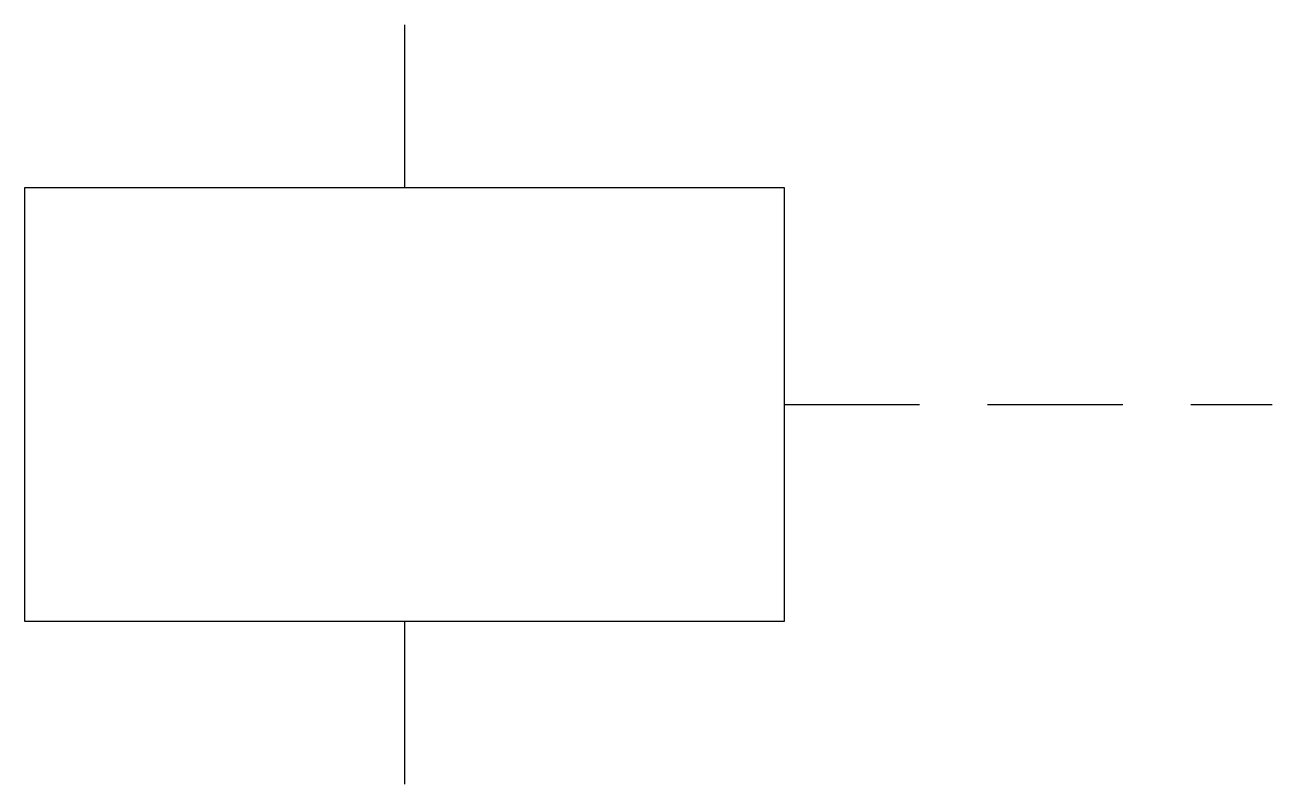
# Model space of a CAD drawing. Extents: x 3328.5 to 3340, y 1866.5 to 1873.5.
import ezdxf

# ---------------------------------------------------------------- set-up
doc = ezdxf.new("R2010")
doc.units = 0
doc.header["$LTSCALE"] = 10
doc.header["$MEASUREMENT"] = 0
doc.linetypes.add('DASHEDX2', pattern=[1.5, 1, -0.5])
doc.layers.get('0').update_dxf_attribs({"linetype": 'CONTINUOUS'})

msp = doc.modelspace()

# ---------------------------------------------------------------- linework, layer by layer
for points in [[(3332, 1873.5), (3332, 1872)], [(3332, 1868), (3332, 1866.5)]]:
    msp.add_lwpolyline(points)
msp.add_lwpolyline([(3328.5, 1868), (3328.5, 1872), (3335.5, 1872), (3335.5, 1868)], close=True)
at = {"linetype": 'DASHEDX2', "ltscale": 0.125}
msp.add_lwpolyline([(3335.5, 1870), (3340, 1870)], dxfattribs=at)

doc.saveas('drawing.dxf')
